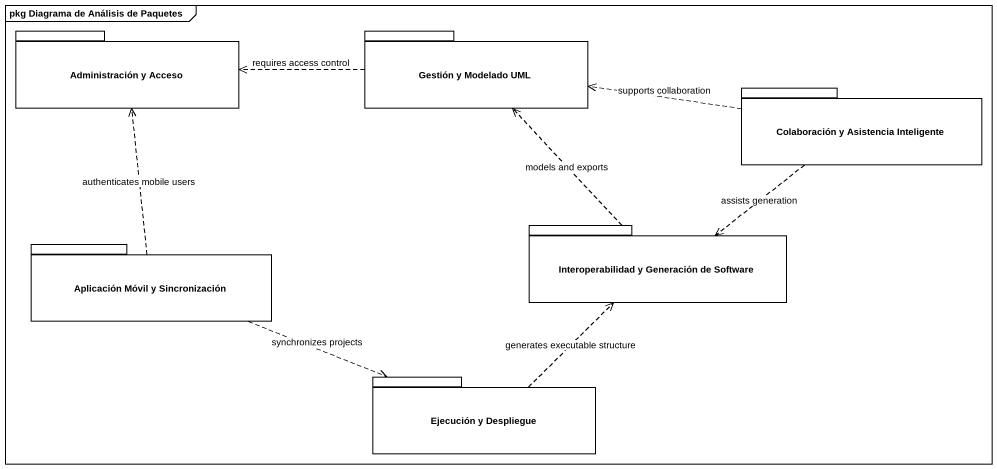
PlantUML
@startuml
mainframe pkg Diagrama de Análisis de Paquetes
package "Administración y Acceso" as Administración_y_Acceso {
}
package "Gestión y Modelado UML" as Gestión_y_Modelado_UML {
}
package "Colaboración y Asistencia Inteligente" as Colaboración_y_Asistencia {
}
package "Aplicación Móvil y Sincronización" as Aplicación_Móvil_y {
}
package "Interoperabilidad y Generación de Software" as Interoperabilidad_y {
}
package "Ejecución y Despliegue" as Ejecución_y_Despliegue {
}
Gestión_y_Modelado_UML .left.> Administración_y_Acceso : requires access control
Colaboración_y_Asistencia .left.> Gestión_y_Modelado_UML : supports collaboration
Colaboración_y_Asistencia ..> Interoperabilidad_y : assists generation
Aplicación_Móvil_y .up.> Administración_y_Acceso : authenticates mobile users
Aplicación_Móvil_y .right.> Ejecución_y_Despliegue : synchronizes projects
Interoperabilidad_y .up.> Gestión_y_Modelado_UML : models and exports
Ejecución_y_Despliegue .up.> Interoperabilidad_y : generates executable structure
@enduml
